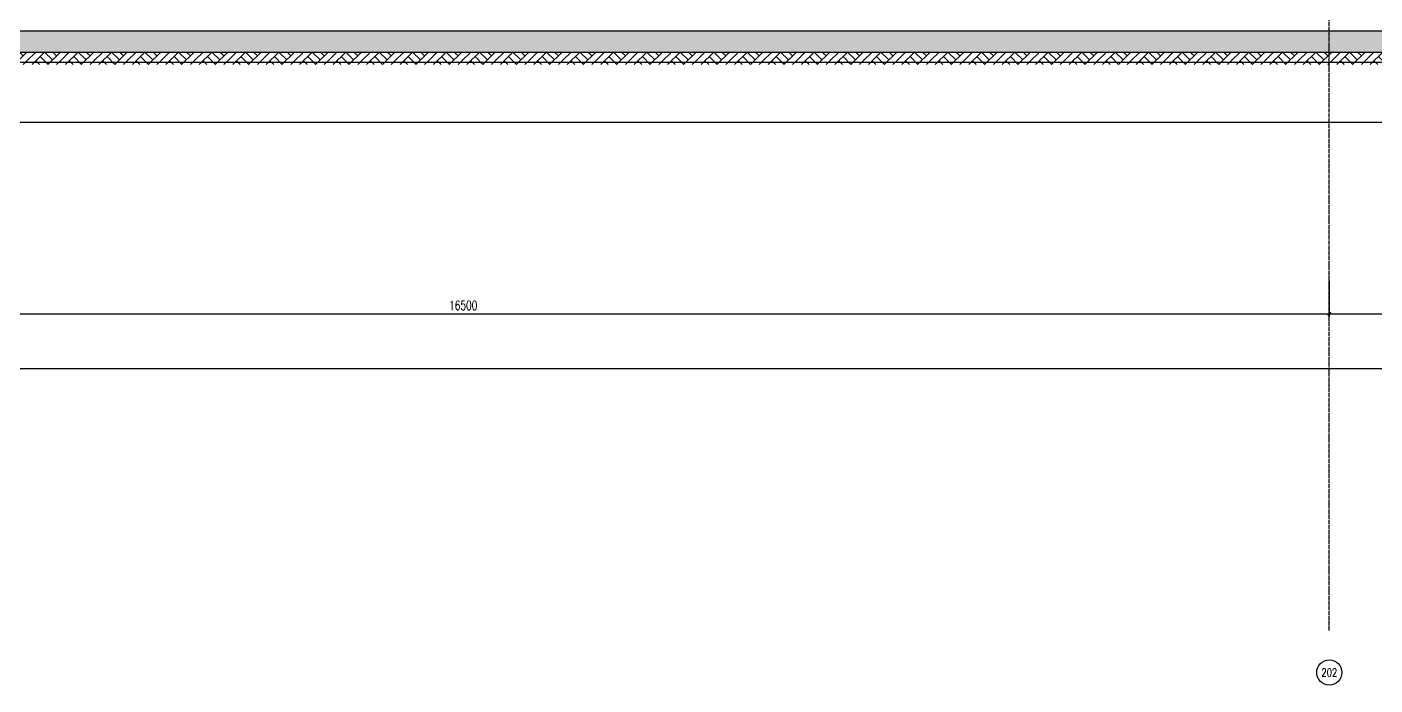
# Model space of a CAD drawing. Extents: x -1899985 to 1774885, y 556286 to 2175695.
# Drawn here: x -1133802 to -1120958, y 561924 to 568197 of the extents above; entities that cross this region are included whole.
import ezdxf
from ezdxf.enums import TextEntityAlignment as Align

# ---------------------------------------------------------------- set-up
doc = ezdxf.new("R2010")
doc.units = 0
doc.header["$LTSCALE"] = 10
doc.header["$MEASUREMENT"] = 0
doc.linetypes.add('20剖面图$0$__DASH', pattern=[0.35, 0.25, -0.1])
doc.linetypes.add('20剖面图$0$DOTE', pattern=[2.42, 2, -0.2, 0.02, -0.2])
doc.layers.get('Defpoints').update_dxf_attribs({"color": 210})
for name, color, linetype in [('20剖面图$0$A-AXIS-D', 1, 'Continuous'), ('20剖面图$0$A-AXIS-DOTE', 14, '20剖面图$0$DOTE'), ('20剖面图$0$A-AXIS-SYMB', 3, 'Continuous'), ('20剖面图$0$A-HATCH-1', 252, 'Continuous'), ('20剖面图$0$AS-COLN', 6, 'Continuous'), ('20剖面图$0$PUB_TEXT', 7, 'Continuous'), ('A-LIN-V', 9, 'Continuous')]:
    doc.layers.add(name, color=color, linetype=linetype)
doc.styles.add('20剖面图$0$_TCH_AXIS', font='COMPLEX', dxfattribs={"bigfont": 'GBCBIG'})
doc.styles.add('20剖面图$0$A-DIM_T3', font='SIMPLEX', dxfattribs={"width": 0.705882, "bigfont": 'GBCBIG'})
doc.dimstyles.new('20剖面图$0$A-DIM&&30', dxfattribs={"dimtxt": 89.25, "dimasz": 30, "dimexe": 30, "dimexo": 30, "dimgap": 37.875, "dimtad": 1, "dimdec": 0, "dimzin": 0, "dimdsep": 46, "dimtxsty": '20剖面图$0$A-DIM_T3', "dimblk": '20剖面图$0$_ArchTick', "dimcen": 0.09, "dimclrt": 7, "dimazin": 2, "dimtfac": 1, "dimtdec": 0, "dimtix": 1, "dimtmove": 2, "dimatfit": 3, "dimfxl": 1, "dimtolj": 1, "dimtzin": 0, "dimarcsym": 0})

# ---------------------------------------------------------------- blocks, each defined once
blk = doc.blocks.new('20剖面图$0$_ArchTick')
at = {"color": 0, "linetype": 'ByBlock', "const_width": 0.4}
blk.add_lwpolyline([(-0.5, -0.5), (0.5, 0.5)], dxfattribs=at)
blk = doc.blocks.new('*D138')
at = {"layer": '20剖面图$0$A-AXIS-D', "color": 0, "lineweight": -2, "transparency": 16777216}
for p, q in [((-1121395, 565780), (-1121395, 565431)), ((-1104895, 565780), (-1104895, 565431)), ((-1121395, 565461), (-1104895, 565461))]:
    blk.add_line(p, q, dxfattribs=at)
at = {"layer": 'Defpoints', "color": 0, "transparency": 16777216}
for p in [(-1121395, 565810), (-1104895, 565810), (-1104895, 565461)]:
    blk.add_point(p, dxfattribs=at)
at = {"layer": '20剖面图$0$A-AXIS-D', "color": 0, "lineweight": -2, "transparency": 16777216, "xscale": 30, "yscale": 30, "zscale": 30, "rotation": 180}
blk.add_blockref('20剖面图$0$_ArchTick', (-1121395, 565461), dxfattribs=at)
at = {"layer": '20剖面图$0$A-AXIS-D', "color": 0, "lineweight": -2, "transparency": 16777216, "xscale": 30, "yscale": 30, "zscale": 30}
blk.add_blockref('20剖面图$0$_ArchTick', (-1104895, 565461), dxfattribs=at)
at = {"layer": '20剖面图$0$A-AXIS-D', "color": 7, "transparency": 16777216, "insert": (-1113145, 565543), "char_height": 89.2, "attachment_point": 5, "style": '20剖面图$0$A-DIM_T3'}
blk.add_mtext('\\A1;16500', dxfattribs=at)
blk = doc.blocks.new('*D139')
at = {"layer": '20剖面图$0$A-AXIS-D', "color": 0, "lineweight": -2, "transparency": 16777216}
for p, q in [((-1137895, 565780), (-1137895, 565431)), ((-1121395, 565780), (-1121395, 565431)), ((-1137895, 565461), (-1121395, 565461))]:
    blk.add_line(p, q, dxfattribs=at)
at = {"layer": 'Defpoints', "color": 0, "transparency": 16777216}
for p in [(-1137895, 565810), (-1121395, 565810), (-1121395, 565461)]:
    blk.add_point(p, dxfattribs=at)
at = {"layer": '20剖面图$0$A-AXIS-D', "color": 0, "lineweight": -2, "transparency": 16777216, "xscale": 30, "yscale": 30, "zscale": 30, "rotation": 180}
blk.add_blockref('20剖面图$0$_ArchTick', (-1137895, 565461), dxfattribs=at)
at = {"layer": '20剖面图$0$A-AXIS-D', "color": 0, "lineweight": -2, "transparency": 16777216, "xscale": 30, "yscale": 30, "zscale": 30}
blk.add_blockref('20剖面图$0$_ArchTick', (-1121395, 565461), dxfattribs=at)
at = {"layer": '20剖面图$0$A-AXIS-D', "color": 7, "transparency": 16777216, "insert": (-1129645, 565543), "char_height": 89.2, "attachment_point": 5, "style": '20剖面图$0$A-DIM_T3'}
blk.add_mtext('\\A1;16500', dxfattribs=at)
blk = doc.blocks.new('20剖面图$0$$LinePat$素土夯实')
at = {"color": 0}
for p, q in [((0, -210), (210, 0)), ((120, -300), (420, 0)), ((420, 0), (608, -188)), ((495, -300), (795, 0)), ((615, 0), (705, -90)), ((210, -210), (300, -300)), ((315, -105), (502, -293)), ((705, -300), (795, -210))]:
    blk.add_line(p, q, dxfattribs=at)
blk = doc.blocks.new('*D213')
at = {"layer": '20剖面图$0$A-AXIS-D', "color": 0, "lineweight": -2, "transparency": 16777216}
for p, q in [((-1138545, 565402), (-1138545, 564911)), ((-1054745, 565402), (-1054745, 564911)), ((-1138545, 564941), (-1054745, 564941))]:
    blk.add_line(p, q, dxfattribs=at)
at = {"layer": 'Defpoints', "color": 0, "transparency": 16777216}
for p in [(-1138545, 565432), (-1054745, 565432), (-1054745, 564941)]:
    blk.add_point(p, dxfattribs=at)
at = {"layer": '20剖面图$0$A-AXIS-D', "color": 0, "lineweight": -2, "transparency": 16777216, "xscale": 30, "yscale": 30, "zscale": 30, "rotation": 180}
blk.add_blockref('20剖面图$0$_ArchTick', (-1138545, 564941), dxfattribs=at)
at = {"layer": '20剖面图$0$A-AXIS-D', "color": 0, "lineweight": -2, "transparency": 16777216, "xscale": 30, "yscale": 30, "zscale": 30}
blk.add_blockref('20剖面图$0$_ArchTick', (-1054745, 564941), dxfattribs=at)
at = {"layer": '20剖面图$0$A-AXIS-D', "color": 7, "transparency": 16777216, "insert": (-1096645, 565024), "char_height": 89.2, "attachment_point": 5, "style": '20剖面图$0$A-DIM_T3'}
blk.add_mtext('\\A1;83800', dxfattribs=at)
blk = doc.blocks.new('20剖面图')
at = {"layer": '20剖面图$0$A-HATCH-1'}
h = blk.add_hatch(dxfattribs=at)
h.set_pattern_fill('混凝土', color=256, scale=50)
h.set_pattern_definition([(50, (0, 0), (358.63009, -31.37607), [37.5, -412.5]), (355, (0, 0), (-69.37567, 376.09607), [30, -330]), (100.4514, (29.9, -2.6), (289.25469, 344.71977), [31.8701, -350.57106]), (46.1842, (0, 100), (533.62052, -82.7595), [56.25, -618.75]), (96.6356, (44.47, 93.1), (467.33135, 487.05894), [47.80514, -525.8565]), (351.1842, (0, 100), (467.33097, 487.0593), [45, -495]), (21, (50, 75), (298.453526, -201.309445), [37.5, -412.5]), (326, (50, 75), (121.65767, 362.57502), [30, -330]), (71.4514, (74.87, 58.22), (420.11131, 161.26525), [31.8701, -350.57106]), (37.5, (0, 0), (6.079928, 166.446927), [0, -326, 0, -335, 0, -331.25]), (7.5, (0, 0), (131.534769, 197.205856), [0, -191, 0, -318.5, 0, -126.25]), (327.5, (-111.5, 0), (266.911218, -11.277436), [0, -125, 0, -390, 0, -517.5]), (317.5, (-161.5, 0), (291.593085, 50.05249), [0, -162.5, 0, -259, 0, -367.5])])
h.paths.add_polyline_path([(-1055395, 567957.5), (-1055395, 568157.5), (-1137895, 568157.5), (-1137895, 567957.5)])
at = {"layer": '20剖面图$0$A-AXIS-D'}
blk.add_circle((-1121393.9, 562043.9), 120, dxfattribs=at)
at = {"layer": '20剖面图$0$A-AXIS-DOTE', "ltscale": 2}
blk.add_line((-1121395, 562443.9), (-1121395, 589505.1), dxfattribs=at)
at = {"layer": '20剖面图$0$A-AXIS-DOTE', "linetype": '20剖面图$0$__DASH', "ltscale": 2}
blk.add_line((-1044824.9, 567857.5), (-1146664.3, 567857.5), dxfattribs=at)
at = {"layer": '20剖面图$0$A-AXIS-SYMB'}
blk.add_lwpolyline([(-1138972.9, 567290), (-1096880.5, 567290), (-1096857.5, 567353), (-1096835.3, 567227), (-1096813, 567290), (-1054720.5, 567290)], dxfattribs=at)
at = {"layer": '20剖面图$0$AS-COLN'}
blk.add_lwpolyline([(-1055395, 567957.5), (-1055395, 568157.5), (-1137895, 568157.5), (-1137895, 567957.5)], close=True, dxfattribs=at)
at = {"layer": '20剖面图$0$A-HATCH-1', "xscale": 0.4009130424256014, "yscale": 0.4, "zscale": 0.4, "rotation": 359.9999999999999}
for p in [(-1134120.3, 567957.5), (-1133801.6, 567957.5), (-1133482.8, 567957.5), (-1133164.1, 567957.5), (-1132845.4, 567957.5), (-1132526.7, 567957.5), (-1132207.9, 567957.5), (-1131889.2, 567957.5), (-1131570.5, 567957.5), (-1131251.8, 567957.5), (-1130933, 567957.5), (-1130614.3, 567957.5), (-1130295.6, 567957.5), (-1129976.9, 567957.5), (-1129658.1, 567957.5), (-1129339.4, 567957.5), (-1129020.7, 567957.5), (-1128701.9, 567957.5), (-1128383.2, 567957.5), (-1128064.5, 567957.5), (-1127745.8, 567957.5), (-1127427, 567957.5), (-1127108.3, 567957.5), (-1126789.6, 567957.5), (-1126470.9, 567957.5), (-1126152.1, 567957.5), (-1125833.4, 567957.5), (-1125514.7, 567957.5), (-1125196, 567957.5), (-1124877.2, 567957.5), (-1124558.5, 567957.5), (-1124239.8, 567957.5), (-1123921.1, 567957.5), (-1123602.3, 567957.5), (-1123283.6, 567957.5), (-1122964.9, 567957.5), (-1122646.2, 567957.5), (-1122327.4, 567957.5), (-1122008.7, 567957.5), (-1121690, 567957.5), (-1121371.3, 567957.5), (-1121052.5, 567957.5)]:
    blk.add_blockref('20剖面图$0$$LinePat$素土夯实', p, dxfattribs=at)
at = {"layer": '20剖面图$0$PUB_TEXT', "style": '20剖面图$0$_TCH_AXIS', "width": 1.262373}
blk.add_text('202', height=75.63, dxfattribs=at).set_placement((-1121468.9, 562006.1), (-1121318.9, 562006.1), align=Align.FIT)
at = {"layer": '20剖面图$0$A-AXIS-D'}
for base, p1, p2, picture, middle in [((-1121395, 565460.7), (-1137895, 565810), (-1121395, 565810), '*D139', (-1129645, 565543.2)), ((-1104895, 565460.7), (-1121395, 565810), (-1104895, 565810), '*D138', (-1113145, 565543.2)), ((-1054745, 564941.1), (-1138545, 565432), (-1054745, 565432), '*D213', (-1096645, 565023.6))]:
    dim = blk.add_linear_dim(base=base, p1=p1, p2=p2, angle=360, dimstyle='20剖面图$0$A-DIM&&30', override={"dimgap": 0}, dxfattribs=at)
    dim.commit()
    dim.dimension.update_dxf_attribs({"geometry": picture, "text_midpoint": middle, "dimtype": 161})

msp = doc.modelspace()

# ---------------------------------------------------------------- block references
at = {"layer": 'A-LIN-V'}
msp.add_blockref('20剖面图', (0, 0), dxfattribs=at)

doc.saveas('drawing.dxf')
